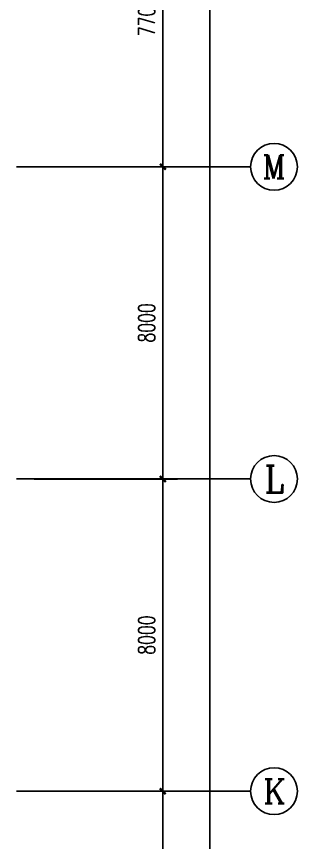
# Model space of a CAD drawing. Extents: x 1725663 to 4653551, y -550461 to 248782.
# Drawn here: x 2169250 to 2176450, y -484350 to -463187 of the extents above; entities that cross this region are included whole.
import ezdxf
from ezdxf.enums import TextEntityAlignment as Align

# ---------------------------------------------------------------- set-up
doc = ezdxf.new("R2010")
doc.units = 0
doc.header["$LTSCALE"] = 1000
for name, color, linetype in [('0-底图', 7, 'Continuous'), ('AXIS', 3, 'Continuous'), ('AXIS_TEXT', 7, 'Continuous')]:
    doc.layers.add(name, color=color, linetype=linetype)
doc.styles.add('_TCH_AXIS', font='COMPLEX', dxfattribs={"bigfont": 'GBCBIG'})
doc.styles.add('A_DIM_T3', font='SIMPLEX', dxfattribs={"width": 0.7, "bigfont": 'HZ'})
doc.styles.add('COMPLEX', font='COMPLEX')
doc.dimstyles.new('_TCH_ARCH&&150', dxfattribs={"dimtxt": 420, "dimasz": 150, "dimexe": 375, "dimexo": 450, "dimgap": 202.5, "dimtad": 1, "dimdec": 0, "dimzin": 0, "dimdsep": 46, "dimtxsty": 'A_DIM_T3', "dimblk": 'ARCHTICK', "dimcen": 0.09, "dimclrt": 7, "dimazin": 2, "dimtfac": 1, "dimtdec": 0, "dimtix": 1, "dimtmove": 2, "dimatfit": 3, "dimfxl": 150, "dimtolj": 1, "dimtzin": 0, "dimarcsym": 0})

# ---------------------------------------------------------------- blocks, each defined once
blk = doc.blocks.new('_ArchTick')
at = {"color": 0, "linetype": 'ByBlock', "const_width": 0.4}
blk.add_lwpolyline([(-0.5, -0.5), (0.5, 0.5)], dxfattribs=at)
blk = doc.blocks.new('*D1066')
at = {"layer": 'AXIS', "color": 0, "lineweight": -2, "transparency": 16777216}
for p, q in [((1606457, -366104), (1611332, -366104)), ((1610957, -445704), (1610957, -366104)), ((1606457, -445704), (1611332, -445704))]:
    blk.add_line(p, q, dxfattribs=at)
at = {"layer": 'Defpoints', "color": 0, "transparency": 16777216}
for p in [(1606007, -366104), (1610957, -366104), (1606007, -445704)]:
    blk.add_point(p, dxfattribs=at)
at = {"layer": 'AXIS', "color": 0, "lineweight": -2, "transparency": 16777216, "xscale": 150, "yscale": 150, "zscale": 150}
for p, rotation in [((1610957, -366104), 90), ((1610957, -445704), 270)]:
    blk.add_blockref('_ArchTick', p, dxfattribs=dict(at, rotation=rotation))
at = {"layer": 'AXIS', "color": 7, "transparency": 16777216, "insert": (1610544, -405904), "char_height": 420, "attachment_point": 5, "rotation": 90, "style": 'A_DIM_T3'}
blk.add_mtext('\\A1;79600', dxfattribs=at)
blk = doc.blocks.new('*D1074')
at = {"layer": 'AXIS', "color": 0, "lineweight": -2, "transparency": 16777216}
for p, q in [((1606457, -401904), (1610132, -401904)), ((1609757, -409904), (1609757, -401904)), ((1606457, -409904), (1610132, -409904))]:
    blk.add_line(p, q, dxfattribs=at)
at = {"layer": 'Defpoints', "color": 0, "transparency": 16777216}
for p in [(1606007, -401904), (1609757, -401904), (1606007, -409904)]:
    blk.add_point(p, dxfattribs=at)
at = {"layer": 'AXIS', "color": 0, "lineweight": -2, "transparency": 16777216, "xscale": 150, "yscale": 150, "zscale": 150}
for p, rotation in [((1609757, -401904), 90), ((1609757, -409904), 270)]:
    blk.add_blockref('_ArchTick', p, dxfattribs=dict(at, rotation=rotation))
at = {"layer": 'AXIS', "color": 7, "transparency": 16777216, "insert": (1609344, -405904), "char_height": 420, "attachment_point": 5, "rotation": 90, "style": 'A_DIM_T3'}
blk.add_mtext('\\A1;8000', dxfattribs=at)
blk = doc.blocks.new('*D1075')
at = {"layer": 'AXIS', "color": 0, "lineweight": -2, "transparency": 16777216}
for p, q in [((1606457, -393904), (1610132, -393904)), ((1609757, -401904), (1609757, -393904)), ((1606457, -401904), (1610132, -401904))]:
    blk.add_line(p, q, dxfattribs=at)
at = {"layer": 'Defpoints', "color": 0, "transparency": 16777216}
for p in [(1606007, -393904), (1609757, -393904), (1606007, -401904)]:
    blk.add_point(p, dxfattribs=at)
at = {"layer": 'AXIS', "color": 0, "lineweight": -2, "transparency": 16777216, "xscale": 150, "yscale": 150, "zscale": 150}
for p, rotation in [((1609757, -393904), 90), ((1609757, -401904), 270)]:
    blk.add_blockref('_ArchTick', p, dxfattribs=dict(at, rotation=rotation))
at = {"layer": 'AXIS', "color": 7, "transparency": 16777216, "insert": (1609344, -397904), "char_height": 420, "attachment_point": 5, "rotation": 90, "style": 'A_DIM_T3'}
blk.add_mtext('\\A1;8000', dxfattribs=at)
blk = doc.blocks.new('*D1076')
at = {"layer": 'AXIS', "color": 0, "lineweight": -2, "transparency": 16777216}
for p, q in [((1606457, -385904), (1610132, -385904)), ((1609757, -393904), (1609757, -385904)), ((1606457, -393904), (1610132, -393904))]:
    blk.add_line(p, q, dxfattribs=at)
at = {"layer": 'Defpoints', "color": 0, "transparency": 16777216}
for p in [(1606007, -385904), (1609757, -385904), (1606007, -393904)]:
    blk.add_point(p, dxfattribs=at)
at = {"layer": 'AXIS', "color": 0, "lineweight": -2, "transparency": 16777216, "xscale": 150, "yscale": 150, "zscale": 150}
for p, rotation in [((1609757, -385904), 90), ((1609757, -393904), 270)]:
    blk.add_blockref('_ArchTick', p, dxfattribs=dict(at, rotation=rotation))
at = {"layer": 'AXIS', "color": 7, "transparency": 16777216, "insert": (1609344, -389904), "char_height": 420, "attachment_point": 5, "rotation": 90, "style": 'A_DIM_T3'}
blk.add_mtext('\\A1;8000', dxfattribs=at)
blk = doc.blocks.new('*D1077')
at = {"layer": 'AXIS', "color": 0, "lineweight": -2, "transparency": 16777216}
for p, q in [((1606457, -378204), (1610132, -378204)), ((1609757, -385904), (1609757, -378204)), ((1606457, -385904), (1610132, -385904))]:
    blk.add_line(p, q, dxfattribs=at)
at = {"layer": 'Defpoints', "color": 0, "transparency": 16777216}
for p in [(1606007, -378204), (1609757, -378204), (1606007, -385904)]:
    blk.add_point(p, dxfattribs=at)
at = {"layer": 'AXIS', "color": 0, "lineweight": -2, "transparency": 16777216, "xscale": 150, "yscale": 150, "zscale": 150}
for p, rotation in [((1609757, -378204), 90), ((1609757, -385904), 270)]:
    blk.add_blockref('_ArchTick', p, dxfattribs=dict(at, rotation=rotation))
at = {"layer": 'AXIS', "color": 7, "transparency": 16777216, "insert": (1609344, -382054), "char_height": 420, "attachment_point": 5, "rotation": 90, "style": 'A_DIM_T3'}
blk.add_mtext('\\A1;7700', dxfattribs=at)
blk = doc.blocks.new('*D1130')
at = {"layer": 'AXIS', "color": 0, "lineweight": -2, "transparency": 16777216}
for p, q in [((1606457, -366104), (1611332, -366104)), ((1610957, -445704), (1610957, -366104)), ((1606457, -445704), (1611332, -445704))]:
    blk.add_line(p, q, dxfattribs=at)
at = {"layer": 'Defpoints', "color": 0, "transparency": 16777216}
for p in [(1606007, -366104), (1610957, -366104), (1606007, -445704)]:
    blk.add_point(p, dxfattribs=at)
at = {"layer": 'AXIS', "color": 0, "lineweight": -2, "transparency": 16777216, "xscale": 150, "yscale": 150, "zscale": 150}
for p, rotation in [((1610957, -366104), 90), ((1610957, -445704), 270)]:
    blk.add_blockref('_ArchTick', p, dxfattribs=dict(at, rotation=rotation))
at = {"layer": 'AXIS', "color": 7, "transparency": 16777216, "insert": (1610544, -405904), "char_height": 420, "attachment_point": 5, "rotation": 90, "style": 'A_DIM_T3'}
blk.add_mtext('\\A1;79600', dxfattribs=at)
blk = doc.blocks.new('*D1138')
at = {"layer": 'AXIS', "color": 0, "lineweight": -2, "transparency": 16777216}
for p, q in [((1606457, -401904), (1610132, -401904)), ((1609757, -409904), (1609757, -401904)), ((1606457, -409904), (1610132, -409904))]:
    blk.add_line(p, q, dxfattribs=at)
at = {"layer": 'Defpoints', "color": 0, "transparency": 16777216}
for p in [(1606007, -401904), (1609757, -401904), (1606007, -409904)]:
    blk.add_point(p, dxfattribs=at)
at = {"layer": 'AXIS', "color": 0, "lineweight": -2, "transparency": 16777216, "xscale": 150, "yscale": 150, "zscale": 150}
for p, rotation in [((1609757, -401904), 90), ((1609757, -409904), 270)]:
    blk.add_blockref('_ArchTick', p, dxfattribs=dict(at, rotation=rotation))
at = {"layer": 'AXIS', "color": 7, "transparency": 16777216, "insert": (1609344, -405904), "char_height": 420, "attachment_point": 5, "rotation": 90, "style": 'A_DIM_T3'}
blk.add_mtext('\\A1;8000', dxfattribs=at)
blk = doc.blocks.new('*D1139')
at = {"layer": 'AXIS', "color": 0, "lineweight": -2, "transparency": 16777216}
for p, q in [((1606457, -393904), (1610132, -393904)), ((1609757, -401904), (1609757, -393904)), ((1606457, -401904), (1610132, -401904))]:
    blk.add_line(p, q, dxfattribs=at)
at = {"layer": 'Defpoints', "color": 0, "transparency": 16777216}
for p in [(1606007, -393904), (1609757, -393904), (1606007, -401904)]:
    blk.add_point(p, dxfattribs=at)
at = {"layer": 'AXIS', "color": 0, "lineweight": -2, "transparency": 16777216, "xscale": 150, "yscale": 150, "zscale": 150}
for p, rotation in [((1609757, -393904), 90), ((1609757, -401904), 270)]:
    blk.add_blockref('_ArchTick', p, dxfattribs=dict(at, rotation=rotation))
at = {"layer": 'AXIS', "color": 7, "transparency": 16777216, "insert": (1609344, -397904), "char_height": 420, "attachment_point": 5, "rotation": 90, "style": 'A_DIM_T3'}
blk.add_mtext('\\A1;8000', dxfattribs=at)
blk = doc.blocks.new('*D1140')
at = {"layer": 'AXIS', "color": 0, "lineweight": -2, "transparency": 16777216}
for p, q in [((1606457, -385904), (1610132, -385904)), ((1609757, -393904), (1609757, -385904)), ((1606457, -393904), (1610132, -393904))]:
    blk.add_line(p, q, dxfattribs=at)
at = {"layer": 'Defpoints', "color": 0, "transparency": 16777216}
for p in [(1606007, -385904), (1609757, -385904), (1606007, -393904)]:
    blk.add_point(p, dxfattribs=at)
at = {"layer": 'AXIS', "color": 0, "lineweight": -2, "transparency": 16777216, "xscale": 150, "yscale": 150, "zscale": 150}
for p, rotation in [((1609757, -385904), 90), ((1609757, -393904), 270)]:
    blk.add_blockref('_ArchTick', p, dxfattribs=dict(at, rotation=rotation))
at = {"layer": 'AXIS', "color": 7, "transparency": 16777216, "insert": (1609344, -389904), "char_height": 420, "attachment_point": 5, "rotation": 90, "style": 'A_DIM_T3'}
blk.add_mtext('\\A1;8000', dxfattribs=at)
blk = doc.blocks.new('*D1141')
at = {"layer": 'AXIS', "color": 0, "lineweight": -2, "transparency": 16777216}
for p, q in [((1606457, -378204), (1610132, -378204)), ((1609757, -385904), (1609757, -378204)), ((1606457, -385904), (1610132, -385904))]:
    blk.add_line(p, q, dxfattribs=at)
at = {"layer": 'Defpoints', "color": 0, "transparency": 16777216}
for p in [(1606007, -378204), (1609757, -378204), (1606007, -385904)]:
    blk.add_point(p, dxfattribs=at)
at = {"layer": 'AXIS', "color": 0, "lineweight": -2, "transparency": 16777216, "xscale": 150, "yscale": 150, "zscale": 150}
for p, rotation in [((1609757, -378204), 90), ((1609757, -385904), 270)]:
    blk.add_blockref('_ArchTick', p, dxfattribs=dict(at, rotation=rotation))
at = {"layer": 'AXIS', "color": 7, "transparency": 16777216, "insert": (1609344, -382054), "char_height": 420, "attachment_point": 5, "rotation": 90, "style": 'A_DIM_T3'}
blk.add_mtext('\\A1;7700', dxfattribs=at)
blk = doc.blocks.new('_AXISO')
blk.add_circle((0, 0), 0.5)
at = {"layer": 'AXIS_TEXT', "style": 'COMPLEX', "width": 1.041667}
blk.add_attdef('A', text='', height=0.56, dxfattribs=at).set_placement((-0.25, -0.28), (0.25, -0.28), align=Align.FIT)
blk = doc.blocks.new('*D1194')
at = {"layer": 'AXIS', "color": 0, "lineweight": -2, "transparency": 16777216}
for p, q in [((1606457, -366104), (1611332, -366104)), ((1610957, -445704), (1610957, -366104)), ((1606457, -445704), (1611332, -445704))]:
    blk.add_line(p, q, dxfattribs=at)
at = {"layer": 'Defpoints', "color": 0, "transparency": 16777216}
for p in [(1606007, -366104), (1610957, -366104), (1606007, -445704)]:
    blk.add_point(p, dxfattribs=at)
at = {"layer": 'AXIS', "color": 0, "lineweight": -2, "transparency": 16777216, "xscale": 150, "yscale": 150, "zscale": 150}
for p, rotation in [((1610957, -366104), 90), ((1610957, -445704), 270)]:
    blk.add_blockref('_ArchTick', p, dxfattribs=dict(at, rotation=rotation))
at = {"layer": 'AXIS', "color": 7, "transparency": 16777216, "insert": (1610544, -405904), "char_height": 420, "attachment_point": 5, "rotation": 90, "style": 'A_DIM_T3'}
blk.add_mtext('\\A1;79600', dxfattribs=at)
blk = doc.blocks.new('*D1202')
at = {"layer": 'AXIS', "color": 0, "lineweight": -2, "transparency": 16777216}
for p, q in [((1606457, -401904), (1610132, -401904)), ((1609757, -409904), (1609757, -401904)), ((1606457, -409904), (1610132, -409904))]:
    blk.add_line(p, q, dxfattribs=at)
at = {"layer": 'Defpoints', "color": 0, "transparency": 16777216}
for p in [(1606007, -401904), (1609757, -401904), (1606007, -409904)]:
    blk.add_point(p, dxfattribs=at)
at = {"layer": 'AXIS', "color": 0, "lineweight": -2, "transparency": 16777216, "xscale": 150, "yscale": 150, "zscale": 150}
for p, rotation in [((1609757, -401904), 90), ((1609757, -409904), 270)]:
    blk.add_blockref('_ArchTick', p, dxfattribs=dict(at, rotation=rotation))
at = {"layer": 'AXIS', "color": 7, "transparency": 16777216, "insert": (1609344, -405904), "char_height": 420, "attachment_point": 5, "rotation": 90, "style": 'A_DIM_T3'}
blk.add_mtext('\\A1;8000', dxfattribs=at)
blk = doc.blocks.new('*D1203')
at = {"layer": 'AXIS', "color": 0, "lineweight": -2, "transparency": 16777216}
for p, q in [((1606457, -393904), (1610132, -393904)), ((1609757, -401904), (1609757, -393904)), ((1606457, -401904), (1610132, -401904))]:
    blk.add_line(p, q, dxfattribs=at)
at = {"layer": 'Defpoints', "color": 0, "transparency": 16777216}
for p in [(1606007, -393904), (1609757, -393904), (1606007, -401904)]:
    blk.add_point(p, dxfattribs=at)
at = {"layer": 'AXIS', "color": 0, "lineweight": -2, "transparency": 16777216, "xscale": 150, "yscale": 150, "zscale": 150}
for p, rotation in [((1609757, -393904), 90), ((1609757, -401904), 270)]:
    blk.add_blockref('_ArchTick', p, dxfattribs=dict(at, rotation=rotation))
at = {"layer": 'AXIS', "color": 7, "transparency": 16777216, "insert": (1609344, -397904), "char_height": 420, "attachment_point": 5, "rotation": 90, "style": 'A_DIM_T3'}
blk.add_mtext('\\A1;8000', dxfattribs=at)
blk = doc.blocks.new('*D1204')
at = {"layer": 'AXIS', "color": 0, "lineweight": -2, "transparency": 16777216}
for p, q in [((1606457, -385904), (1610132, -385904)), ((1609757, -393904), (1609757, -385904)), ((1606457, -393904), (1610132, -393904))]:
    blk.add_line(p, q, dxfattribs=at)
at = {"layer": 'Defpoints', "color": 0, "transparency": 16777216}
for p in [(1606007, -385904), (1609757, -385904), (1606007, -393904)]:
    blk.add_point(p, dxfattribs=at)
at = {"layer": 'AXIS', "color": 0, "lineweight": -2, "transparency": 16777216, "xscale": 150, "yscale": 150, "zscale": 150}
for p, rotation in [((1609757, -385904), 90), ((1609757, -393904), 270)]:
    blk.add_blockref('_ArchTick', p, dxfattribs=dict(at, rotation=rotation))
at = {"layer": 'AXIS', "color": 7, "transparency": 16777216, "insert": (1609344, -389904), "char_height": 420, "attachment_point": 5, "rotation": 90, "style": 'A_DIM_T3'}
blk.add_mtext('\\A1;8000', dxfattribs=at)
blk = doc.blocks.new('*D1205')
at = {"layer": 'AXIS', "color": 0, "lineweight": -2, "transparency": 16777216}
for p, q in [((1606457, -378204), (1610132, -378204)), ((1609757, -385904), (1609757, -378204)), ((1606457, -385904), (1610132, -385904))]:
    blk.add_line(p, q, dxfattribs=at)
at = {"layer": 'Defpoints', "color": 0, "transparency": 16777216}
for p in [(1606007, -378204), (1609757, -378204), (1606007, -385904)]:
    blk.add_point(p, dxfattribs=at)
at = {"layer": 'AXIS', "color": 0, "lineweight": -2, "transparency": 16777216, "xscale": 150, "yscale": 150, "zscale": 150}
for p, rotation in [((1609757, -378204), 90), ((1609757, -385904), 270)]:
    blk.add_blockref('_ArchTick', p, dxfattribs=dict(at, rotation=rotation))
at = {"layer": 'AXIS', "color": 7, "transparency": 16777216, "insert": (1609344, -382054), "char_height": 420, "attachment_point": 5, "rotation": 90, "style": 'A_DIM_T3'}
blk.add_mtext('\\A1;7700', dxfattribs=at)
blk = doc.blocks.new('gkhkjk')
at = {"layer": 'AXIS'}
for p, q in [((1606007, -385903.8), (1612007, -385903.8)), ((1606007, -393903.8), (1612007, -393903.8)), ((1606007, -401903.8), (1612007, -401903.8))]:
    blk.add_line(p, q, dxfattribs=at)
ref = blk.add_blockref('_AXISO', (1612607, -385903.8), dxfattribs=dict(at, xscale=1200, yscale=1200, zscale=1200))
ref.add_attrib('A', 'M', dxfattribs={"layer": 'AXIS_TEXT', "height": 594, "style": '_TCH_AXIS'}).set_placement((1612310, -386200.8), (1612904, -386200.8), align=Align.FIT)
ref = blk.add_blockref('_AXISO', (1612607, -393903.8), dxfattribs=dict(at, xscale=1200, yscale=1200, zscale=1200))
ref.add_attrib('A', 'L', dxfattribs={"layer": 'AXIS_TEXT', "height": 683.5, "style": '_TCH_AXIS'}).set_placement((1612362.9, -394245.6), (1612851.1, -394245.6), align=Align.FIT)
ref = blk.add_blockref('_AXISO', (1612607, -401903.8), dxfattribs=dict(at, xscale=1200, yscale=1200, zscale=1200))
ref.add_attrib('A', 'K', dxfattribs={"layer": 'AXIS_TEXT', "height": 622.9, "style": '_TCH_AXIS'}).set_placement((1612325.2, -402215.3), (1612888.8, -402215.3), align=Align.FIT)
for p1, p2, distance, picture, middle in [((1606007, -445703.8), (1606007, -366103.8), -4950, '*D1066', (1610544.5, -405903.8)), ((1606007, -445703.8), (1606007, -366103.8), -4950, '*D1130', (1610544.5, -405903.8)), ((1606007, -445703.8), (1606007, -366103.8), -4950, '*D1194', (1610544.5, -405903.8)), ((1606007, -385903.8), (1606007, -378203.8), -3750, '*D1077', (1609344.5, -382053.8)), ((1606007, -385903.8), (1606007, -378203.8), -3750, '*D1141', (1609344.5, -382053.8)), ((1606007, -385903.8), (1606007, -378203.8), -3750, '*D1205', (1609344.5, -382053.8)), ((1606007, -393903.8), (1606007, -385903.8), -3750, '*D1076', (1609344.5, -389903.8)), ((1606007, -393903.8), (1606007, -385903.8), -3750, '*D1140', (1609344.5, -389903.8)), ((1606007, -393903.8), (1606007, -385903.8), -3750, '*D1204', (1609344.5, -389903.8)), ((1606007, -401903.8), (1606007, -393903.8), -3750, '*D1075', (1609344.5, -397903.8)), ((1606007, -401903.8), (1606007, -393903.8), -3750, '*D1139', (1609344.5, -397903.8)), ((1606007, -401903.8), (1606007, -393903.8), -3750, '*D1203', (1609344.5, -397903.8)), ((1606007, -409903.8), (1606007, -401903.8), -3750, '*D1074', (1609344.5, -405903.8)), ((1606007, -409903.8), (1606007, -401903.8), -3750, '*D1138', (1609344.5, -405903.8)), ((1606007, -409903.8), (1606007, -401903.8), -3750, '*D1202', (1609344.5, -405903.8))]:
    dim = blk.add_aligned_dim(p1=p1, p2=p2, distance=distance, dimstyle='_TCH_ARCH&&150', dxfattribs=at)
    dim.commit()
    dim.dimension.update_dxf_attribs({"geometry": picture, "text_midpoint": middle})

msp = doc.modelspace()

# ---------------------------------------------------------------- block references
at = {"layer": '0-底图'}
msp.add_blockref('gkhkjk', (563243, -81133), dxfattribs=at)

doc.saveas('drawing.dxf')
